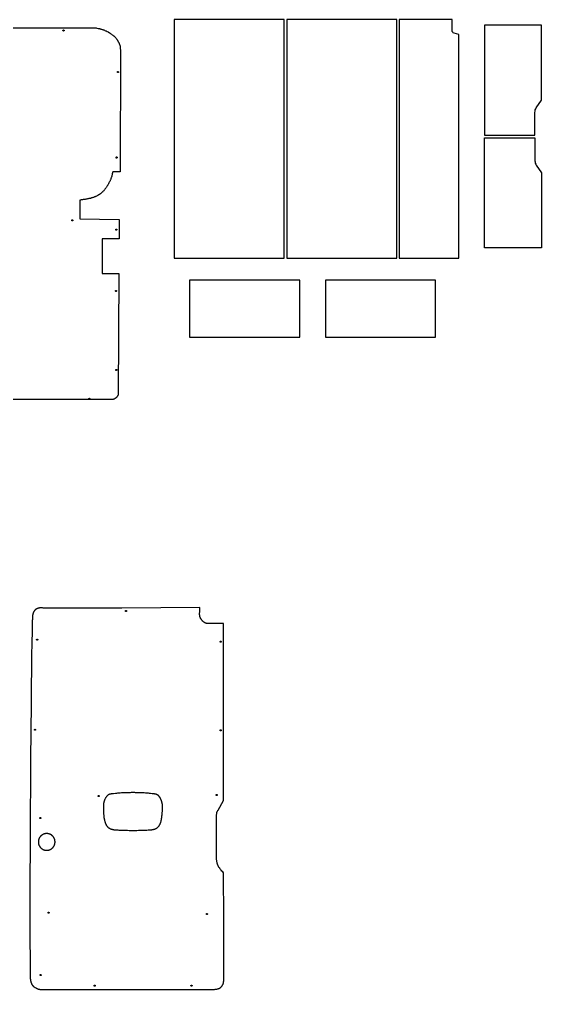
# Model space of a CAD drawing. Extents: x 235 to 7288, y 771 to 6814.
# Drawn here: x 5319 to 7288, y 771 to 4430 of the extents above; entities that cross this region are included whole.
import ezdxf

# ---------------------------------------------------------------- set-up
doc = ezdxf.new("R2010")
doc.units = 0
doc.layers.add('Default Layer', color=1, linetype='CONTINUOUS')

msp = doc.modelspace()

# ---------------------------------------------------------------- linework, layer by layer
at = {"layer": 'Default Layer'}
for points in [[(6317.7, 3530), (6317.7, 4430), (5902.7, 4430), (5902.7, 3530), (6317.7, 3530)], [(6741.8, 3530), (6741.8, 4430), (6326.8, 4430), (6326.8, 3530), (6741.8, 3530)], [(5485.2, 4390.2), (5485.4, 4390.1), (5485.6, 4390.1), (5485.8, 4390.1), (5486, 4390), (5486.2, 4389.9), (5486.3, 4389.8), (5486.5, 4389.7), (5486.6, 4389.6), (5486.8, 4389.4), (5486.9, 4389.3), (5487, 4389.1), (5487.1, 4388.9), (5487.1, 4388.8), (5487.2, 4388.6), (5487.2, 4388.4), (5487.2, 4388.2), (5487.2, 4388), (5487.2, 4387.8), (5487.1, 4387.6), (5487.1, 4387.4), (5487, 4387.2), (5486.9, 4387), (5486.8, 4386.9), (5486.6, 4386.7), (5486.5, 4386.6), (5486.3, 4386.5), (5486.2, 4386.4), (5486, 4386.3), (5485.8, 4386.2), (5485.6, 4386.2), (5485.4, 4386.2), (5485.2, 4386.2), (5485, 4386.2), (5484.8, 4386.2), (5484.6, 4386.2), (5484.4, 4386.3), (5484.3, 4386.4), (5484.1, 4386.5), (5483.9, 4386.6), (5483.8, 4386.7), (5483.7, 4386.9), (5483.6, 4387), (5483.5, 4387.2), (5483.4, 4387.4), (5483.3, 4387.6), (5483.3, 4387.8), (5483.2, 4388), (5483.2, 4388.2), (5483.2, 4388.4), (5483.3, 4388.6), (5483.3, 4388.8), (5483.4, 4388.9), (5483.5, 4389.1), (5483.6, 4389.3), (5483.7, 4389.4), (5483.8, 4389.6), (5483.9, 4389.7), (5484.1, 4389.8), (5484.3, 4389.9), (5484.4, 4390), (5484.6, 4390.1), (5484.8, 4390.1), (5485, 4390.1), (5485.2, 4390.2)], [(5690.2, 4233.2), (5690.4, 4233.1), (5690.6, 4233.1), (5690.8, 4233.1), (5691, 4233), (5691.2, 4232.9), (5691.3, 4232.8), (5691.5, 4232.7), (5691.6, 4232.6), (5691.8, 4232.4), (5691.9, 4232.3), (5692, 4232.1), (5692.1, 4231.9), (5692.1, 4231.8), (5692.2, 4231.6), (5692.2, 4231.4), (5692.2, 4231.2), (5692.2, 4231), (5692.2, 4230.8), (5692.1, 4230.6), (5692.1, 4230.4), (5692, 4230.2), (5691.9, 4230), (5691.8, 4229.9), (5691.6, 4229.7), (5691.5, 4229.6), (5691.3, 4229.5), (5691.2, 4229.4), (5691, 4229.3), (5690.8, 4229.2), (5690.6, 4229.2), (5690.4, 4229.2), (5690.2, 4229.2), (5690, 4229.2), (5689.8, 4229.2), (5689.6, 4229.2), (5689.4, 4229.3), (5689.3, 4229.4), (5689.1, 4229.5), (5688.9, 4229.6), (5688.8, 4229.7), (5688.7, 4229.9), (5688.6, 4230), (5688.5, 4230.2), (5688.4, 4230.4), (5688.3, 4230.6), (5688.3, 4230.8), (5688.2, 4231), (5688.2, 4231.2), (5688.2, 4231.4), (5688.3, 4231.6), (5688.3, 4231.8), (5688.4, 4231.9), (5688.5, 4232.1), (5688.6, 4232.3), (5688.7, 4232.4), (5688.8, 4232.6), (5688.9, 4232.7), (5689.1, 4232.8), (5689.3, 4232.9), (5689.4, 4233), (5689.6, 4233.1), (5689.8, 4233.1), (5690, 4233.1), (5690.2, 4233.2)], [(5685.2, 3911.2), (5685.4, 3911.1), (5685.6, 3911.1), (5685.8, 3911.1), (5686, 3911), (5686.2, 3910.9), (5686.3, 3910.8), (5686.5, 3910.7), (5686.6, 3910.6), (5686.8, 3910.4), (5686.9, 3910.3), (5687, 3910.1), (5687.1, 3909.9), (5687.1, 3909.8), (5687.2, 3909.6), (5687.2, 3909.4), (5687.2, 3909.2), (5687.2, 3909), (5687.2, 3908.8), (5687.1, 3908.6), (5687.1, 3908.4), (5687, 3908.2), (5686.9, 3908), (5686.8, 3907.9), (5686.6, 3907.7), (5686.5, 3907.6), (5686.3, 3907.5), (5686.2, 3907.4), (5686, 3907.3), (5685.8, 3907.2), (5685.6, 3907.2), (5685.4, 3907.2), (5685.2, 3907.2), (5685, 3907.2), (5684.8, 3907.2), (5684.6, 3907.2), (5684.4, 3907.3), (5684.3, 3907.4), (5684.1, 3907.5), (5683.9, 3907.6), (5683.8, 3907.7), (5683.7, 3907.9), (5683.6, 3908), (5683.5, 3908.2), (5683.4, 3908.4), (5683.3, 3908.6), (5683.3, 3908.8), (5683.2, 3909), (5683.2, 3909.2), (5683.2, 3909.4), (5683.3, 3909.6), (5683.3, 3909.8), (5683.4, 3909.9), (5683.5, 3910.1), (5683.6, 3910.3), (5683.7, 3910.4), (5683.8, 3910.6), (5683.9, 3910.7), (5684.1, 3910.8), (5684.3, 3910.9), (5684.4, 3911), (5684.6, 3911.1), (5684.8, 3911.1), (5685, 3911.1), (5685.2, 3911.2)], [(5518.2, 3674.2), (5518.4, 3674.1), (5518.6, 3674.1), (5518.8, 3674.1), (5519, 3674), (5519.2, 3673.9), (5519.3, 3673.8), (5519.5, 3673.7), (5519.6, 3673.6), (5519.8, 3673.4), (5519.9, 3673.3), (5520, 3673.1), (5520.1, 3672.9), (5520.1, 3672.8), (5520.2, 3672.6), (5520.2, 3672.4), (5520.2, 3672.2), (5520.2, 3672), (5520.2, 3671.8), (5520.1, 3671.6), (5520.1, 3671.4), (5520, 3671.2), (5519.9, 3671), (5519.8, 3670.9), (5519.6, 3670.7), (5519.5, 3670.6), (5519.3, 3670.5), (5519.2, 3670.4), (5519, 3670.3), (5518.8, 3670.2), (5518.6, 3670.2), (5518.4, 3670.2), (5518.2, 3670.2), (5518, 3670.2), (5517.8, 3670.2), (5517.6, 3670.2), (5517.4, 3670.3), (5517.3, 3670.4), (5517.1, 3670.5), (5516.9, 3670.6), (5516.8, 3670.7), (5516.7, 3670.9), (5516.6, 3671), (5516.5, 3671.2), (5516.4, 3671.4), (5516.3, 3671.6), (5516.3, 3671.8), (5516.2, 3672), (5516.2, 3672.2), (5516.2, 3672.4), (5516.3, 3672.6), (5516.3, 3672.8), (5516.4, 3672.9), (5516.5, 3673.1), (5516.6, 3673.3), (5516.7, 3673.4), (5516.8, 3673.6), (5516.9, 3673.7), (5517.1, 3673.8), (5517.3, 3673.9), (5517.4, 3674), (5517.6, 3674.1), (5517.8, 3674.1), (5518, 3674.1), (5518.2, 3674.2)], [(5684.2, 3639.2), (5684.4, 3639.1), (5684.6, 3639.1), (5684.8, 3639.1), (5685, 3639), (5685.2, 3638.9), (5685.3, 3638.8), (5685.5, 3638.7), (5685.6, 3638.6), (5685.8, 3638.4), (5685.9, 3638.3), (5686, 3638.1), (5686.1, 3637.9), (5686.1, 3637.8), (5686.2, 3637.6), (5686.2, 3637.4), (5686.2, 3637.2), (5686.2, 3637), (5686.2, 3636.8), (5686.1, 3636.6), (5686.1, 3636.4), (5686, 3636.2), (5685.9, 3636), (5685.8, 3635.9), (5685.6, 3635.7), (5685.5, 3635.6), (5685.3, 3635.5), (5685.2, 3635.4), (5685, 3635.3), (5684.8, 3635.2), (5684.6, 3635.2), (5684.4, 3635.2), (5684.2, 3635.2), (5684, 3635.2), (5683.8, 3635.2), (5683.6, 3635.2), (5683.4, 3635.3), (5683.3, 3635.4), (5683.1, 3635.5), (5682.9, 3635.6), (5682.8, 3635.7), (5682.7, 3635.9), (5682.6, 3636), (5682.5, 3636.2), (5682.4, 3636.4), (5682.3, 3636.6), (5682.3, 3636.8), (5682.2, 3637), (5682.2, 3637.2), (5682.2, 3637.4), (5682.3, 3637.6), (5682.3, 3637.8), (5682.4, 3637.9), (5682.5, 3638.1), (5682.6, 3638.3), (5682.7, 3638.4), (5682.8, 3638.6), (5682.9, 3638.7), (5683.1, 3638.8), (5683.3, 3638.9), (5683.4, 3639), (5683.6, 3639.1), (5683.8, 3639.1), (5684, 3639.1), (5684.2, 3639.2)], [(5960.8, 3232), (6375.8, 3232), (6375.8, 3447), (5960.8, 3447), (5960.8, 3232)], [(6472.8, 3232), (6887.8, 3232), (6887.8, 3447), (6472.8, 3447), (6472.8, 3232)], [(5683.2, 3408.2), (5683.4, 3408.1), (5683.6, 3408.1), (5683.8, 3408.1), (5684, 3408), (5684.2, 3407.9), (5684.3, 3407.8), (5684.5, 3407.7), (5684.6, 3407.6), (5684.8, 3407.4), (5684.9, 3407.3), (5685, 3407.1), (5685.1, 3406.9), (5685.1, 3406.8), (5685.2, 3406.6), (5685.2, 3406.4), (5685.2, 3406.2), (5685.2, 3406), (5685.2, 3405.8), (5685.1, 3405.6), (5685.1, 3405.4), (5685, 3405.2), (5684.9, 3405), (5684.8, 3404.9), (5684.6, 3404.7), (5684.5, 3404.6), (5684.3, 3404.5), (5684.2, 3404.4), (5684, 3404.3), (5683.8, 3404.2), (5683.6, 3404.2), (5683.4, 3404.2), (5683.2, 3404.2), (5683, 3404.2), (5682.8, 3404.2), (5682.6, 3404.2), (5682.4, 3404.3), (5682.3, 3404.4), (5682.1, 3404.5), (5681.9, 3404.6), (5681.8, 3404.7), (5681.7, 3404.9), (5681.6, 3405), (5681.5, 3405.2), (5681.4, 3405.4), (5681.3, 3405.6), (5681.3, 3405.8), (5681.2, 3406), (5681.2, 3406.2), (5681.2, 3406.4), (5681.3, 3406.6), (5681.3, 3406.8), (5681.4, 3406.9), (5681.5, 3407.1), (5681.6, 3407.3), (5681.7, 3407.4), (5681.8, 3407.6), (5681.9, 3407.7), (5682.1, 3407.8), (5682.3, 3407.9), (5682.4, 3408), (5682.6, 3408.1), (5682.8, 3408.1), (5683, 3408.1), (5683.2, 3408.2)], [(5684.2, 3110.2), (5684.4, 3110.1), (5684.6, 3110.1), (5684.8, 3110.1), (5685, 3110), (5685.2, 3109.9), (5685.3, 3109.8), (5685.5, 3109.7), (5685.6, 3109.6), (5685.8, 3109.4), (5685.9, 3109.3), (5686, 3109.1), (5686.1, 3108.9), (5686.1, 3108.8), (5686.2, 3108.6), (5686.2, 3108.4), (5686.2, 3108.2), (5686.2, 3108), (5686.2, 3107.8), (5686.1, 3107.6), (5686.1, 3107.4), (5686, 3107.2), (5685.9, 3107), (5685.8, 3106.9), (5685.6, 3106.7), (5685.5, 3106.6), (5685.3, 3106.5), (5685.2, 3106.4), (5685, 3106.3), (5684.8, 3106.2), (5684.6, 3106.2), (5684.4, 3106.2), (5684.2, 3106.2), (5684, 3106.2), (5683.8, 3106.2), (5683.6, 3106.2), (5683.4, 3106.3), (5683.3, 3106.4), (5683.1, 3106.5), (5682.9, 3106.6), (5682.8, 3106.7), (5682.7, 3106.9), (5682.6, 3107), (5682.5, 3107.2), (5682.4, 3107.4), (5682.3, 3107.6), (5682.3, 3107.8), (5682.2, 3108), (5682.2, 3108.2), (5682.2, 3108.4), (5682.3, 3108.6), (5682.3, 3108.8), (5682.4, 3108.9), (5682.5, 3109.1), (5682.6, 3109.3), (5682.7, 3109.4), (5682.8, 3109.6), (5682.9, 3109.7), (5683.1, 3109.8), (5683.3, 3109.9), (5683.4, 3110), (5683.6, 3110.1), (5683.8, 3110.1), (5684, 3110.1), (5684.2, 3110.2)], [(5582.2, 3001.2), (5582.4, 3001.1), (5582.6, 3001.1), (5582.8, 3001.1), (5583, 3001), (5583.2, 3000.9), (5583.3, 3000.8), (5583.5, 3000.7), (5583.6, 3000.6), (5583.8, 3000.4), (5583.9, 3000.3), (5584, 3000.1), (5584.1, 2999.9), (5584.1, 2999.8), (5584.2, 2999.6), (5584.2, 2999.4), (5584.2, 2999.2), (5584.2, 2999), (5584.2, 2998.8), (5584.1, 2998.6), (5584.1, 2998.4), (5584, 2998.2), (5583.9, 2998), (5583.8, 2997.9), (5583.6, 2997.7), (5583.5, 2997.6), (5583.3, 2997.5), (5583.2, 2997.4), (5583, 2997.3), (5582.8, 2997.2), (5582.6, 2997.2), (5582.4, 2997.2), (5582.2, 2997.2), (5582, 2997.2), (5581.8, 2997.2), (5581.6, 2997.2), (5581.4, 2997.3), (5581.3, 2997.4), (5581.1, 2997.5), (5580.9, 2997.6), (5580.8, 2997.7), (5580.7, 2997.9), (5580.6, 2998), (5580.5, 2998.2), (5580.4, 2998.4), (5580.3, 2998.6), (5580.3, 2998.8), (5580.2, 2999), (5580.2, 2999.2), (5580.2, 2999.4), (5580.3, 2999.6), (5580.3, 2999.8), (5580.4, 2999.9), (5580.5, 3000.1), (5580.6, 3000.3), (5580.7, 3000.4), (5580.8, 3000.6), (5580.9, 3000.7), (5581.1, 3000.8), (5581.3, 3000.9), (5581.4, 3001), (5581.6, 3001.1), (5581.8, 3001.1), (5582, 3001.1), (5582.2, 3001.2)], [(5999.4, 2212.7), (5705.6, 2209.1), (5411.2, 2210.2), (5410.1, 2210.2), (5409, 2210.2), (5406.6, 2210.4), (5404.3, 2210.5), (5401.9, 2210.6), (5400.8, 2210.6), (5399.6, 2210.7), (5398.5, 2210.7), (5397.4, 2210.6), (5396.4, 2210.6), (5395.4, 2210.5), (5394.4, 2210.4), (5393.4, 2210.2), (5392.5, 2210), (5391.6, 2209.8), (5390.7, 2209.6), (5389.8, 2209.3), (5388.9, 2209), (5388, 2208.7), (5387.1, 2208.4), (5386.3, 2208), (5385.4, 2207.6), (5384.5, 2207.2), (5383.7, 2206.8), (5382.9, 2206.4), (5382.1, 2205.9), (5381.3, 2205.4), (5380.6, 2204.8), (5379.8, 2204.2), (5379.1, 2203.6), (5378.4, 2203), (5377.7, 2202.3), (5377, 2201.5), (5376.3, 2200.7), (5375.7, 2199.9), (5375, 2199.1), (5374.4, 2198.2), (5373.8, 2197.3), (5373.2, 2196.4), (5372.7, 2195.5), (5372.1, 2194.5), (5371.6, 2193.5), (5371.2, 2192.6), (5370.8, 2191.6), (5370.4, 2190.6), (5370.2, 2190.1), (5370, 2189.6), (5369.9, 2189.1), (5369.7, 2188.5), (5369.5, 2187.3), (5369.2, 2186.1), (5369, 2184.7), (5368.8, 2183.4), (5368.7, 2182), (5368.6, 2180.5), (5368.5, 2179), (5368.4, 2177.5), (5368.2, 2174.5), (5368, 2171.6), (5367.9, 2168.7), (5367.7, 2166.6), (5367.6, 2163.1), (5367.5, 2158.2), (5367.3, 2152.3), (5367, 2137.6), (5366.6, 2120.3), (5365.7, 2082), (5365.3, 2063.4), (5364.9, 2046.8), (5363, 1848.5), (5360.6, 1640.4), (5358.9, 1343), (5358.1, 1151.1), (5358.2, 1105.3), (5358.4, 1053.4), (5358.8, 946), (5358.9, 897.8), (5359.1, 858.2), (5359.2, 842.8), (5359.3, 830.9), (5359.3, 823), (5359.4, 820.7), (5359.4, 819.5), (5359.7, 815.3), (5359.8, 813.1), (5360, 811), (5360.2, 810), (5360.3, 808.9), (5360.5, 807.9), (5360.6, 806.8), (5360.8, 805.8), (5361.1, 804.7), (5361.3, 803.7), (5361.6, 802.7), (5362.2, 800.6), (5362.6, 799.5), (5362.9, 798.4), (5363.3, 797.3), (5363.7, 796.2), (5364.2, 795.1), (5364.6, 794), (5365.1, 792.9), (5365.6, 791.8), (5366.2, 790.7), (5366.8, 789.7), (5367.4, 788.6), (5368.1, 787.7), (5368.5, 787.2), (5368.8, 786.7), (5369.2, 786.3), (5369.6, 785.9), (5370, 785.4), (5370.4, 785), (5370.9, 784.5), (5371.4, 784.1), (5372.4, 783.2), (5373.6, 782.3), (5374.8, 781.4), (5376.1, 780.5), (5377.5, 779.6), (5378.8, 778.8), (5380.3, 778), (5381.7, 777.2), (5383.2, 776.4), (5384.6, 775.7), (5386, 775.1), (5387.4, 774.5), (5388.8, 773.9), (5390, 773.5), (5390.7, 773.3), (5391.3, 773.1), (5392, 772.9), (5392.6, 772.8), (5393.9, 772.5), (5395.2, 772.3), (5396.5, 772.2), (5397.8, 772), (5399.2, 771.9), (5400.5, 771.9), (5403.2, 771.8), (5405.9, 771.7), (5407.2, 771.7), (5408.6, 771.6), (5409.9, 771.5), (5411.2, 771.4), (5727.8, 771.4), (5771.4, 771.4), (5820.8, 771.4), (5923.1, 771.3), (5969.1, 771.3), (6006.9, 771.3), (6021.7, 771.3), (6033.1, 771.3), (6040.8, 771.4), (6043.1, 771.4), (6044.3, 771.4), (6046.8, 771.6), (6049.5, 771.8), (6052.2, 772), (6054.9, 772.2), (6057.5, 772.5), (6059.9, 772.8), (6061, 772.9), (6062, 773.1), (6063, 773.3), (6063.9, 773.5), (6065.5, 773.9), (6067.2, 774.3), (6068.9, 774.7), (6069.7, 774.9), (6070.5, 775.2), (6071.3, 775.5), (6072.1, 775.8), (6072.9, 776.1), (6073.7, 776.4), (6074.4, 776.8), (6075.1, 777.2), (6075.8, 777.7), (6076.5, 778.2), (6077.2, 778.7), (6077.9, 779.4), (6078.6, 780.1), (6079.4, 780.8), (6080.1, 781.7), (6080.9, 782.6), (6081.6, 783.5), (6082.3, 784.5), (6083.1, 785.5), (6083.8, 786.6), (6084.4, 787.6), (6085.1, 788.7), (6085.7, 789.8), (6086.2, 790.9), (6086.7, 792), (6087.2, 793.1), (6087.6, 794.1), (6087.9, 795.2), (6088.2, 796.3), (6088.4, 797.4), (6088.7, 798.6), (6088.8, 799.7), (6089, 800.9), (6089.1, 802.1), (6089.2, 803.2), (6089.3, 804.4), (6089.4, 806.7), (6089.5, 809.1), (6089.6, 811.4), (6089.7, 812.7), (6089.7, 815.5), (6089.7, 824.9), (6089.8, 839.2), (6089.8, 857.8), (6089.7, 905.5), (6089.6, 963.7), (6089.3, 1093.6), (6089.1, 1156.2), (6089, 1211.5), (6086, 1214.9), (6082.8, 1218.4), (6079.9, 1221.7), (6078.7, 1223.1), (6077.6, 1224.3), (6075.8, 1226.5), (6074.9, 1227.6), (6074.1, 1228.7), (6073.2, 1229.9), (6072.4, 1231), (6071.6, 1232.2), (6071.2, 1232.8), (6070.8, 1233.4), (6070.1, 1234.6), (6069.4, 1236), (6068.7, 1237.4), (6068, 1238.8), (6067.4, 1240.3), (6066.8, 1241.8), (6066.2, 1243.3), (6065.7, 1244.8), (6065.5, 1245.6), (6065.2, 1246.5), (6065, 1247.4), (6064.7, 1248.4), (6064.3, 1250.6), (6063.8, 1252.9), (6063.4, 1255.4), (6063, 1257.8), (6062.7, 1260.2), (6062.5, 1261.4), (6062.4, 1262.5), (6062.4, 1263.5), (6062.3, 1265.4), (6062.2, 1271.3), (6062.2, 1279.9), (6062.2, 1290.7), (6062.1, 1303.2), (6062.1, 1317.1), (6062.2, 1346.9), (6062.2, 1376.5), (6062.3, 1402.4), (6062.4, 1420.9), (6062.4, 1426.2), (6062.4, 1428.4), (6062.5, 1430.2), (6062.7, 1431.9), (6062.8, 1433.6), (6063.1, 1435.2), (6063.3, 1436.7), (6063.5, 1438.2), (6063.6, 1438.9), (6063.8, 1439.6), (6064, 1440.3), (6064.2, 1441.1), (6064.4, 1441.4), (6064.5, 1441.8), (6064.9, 1442.6), (6065.4, 1443.5), (6065.9, 1444.5), (6067, 1446.4), (6067.5, 1447.4), (6068, 1448.3), (6087.9, 1484.9), (6087.9, 1816.2), (6088.3, 2152.1), (6084.2, 2152), (6079.8, 2152), (6075.1, 2151.9), (6070.3, 2151.8), (6060.5, 2151.7), (6050.8, 2151.5), (6046.3, 2151.4), (6041.9, 2151.4), (6037.9, 2151.4), (6034.3, 2151.4), (6032.6, 2151.4), (6031.1, 2151.5), (6029.7, 2151.6), (6028.4, 2151.6), (6027.3, 2151.7), (6026.4, 2151.8), (6025.6, 2151.9), (6025, 2152.1), (6023.9, 2152.4), (6022.9, 2152.7), (6021.8, 2153.1), (6020.8, 2153.5), (6019.8, 2154), (6018.8, 2154.5), (6017.8, 2155), (6016.9, 2155.5), (6015.9, 2156.1), (6015, 2156.7), (6014.1, 2157.4), (6013.2, 2158), (6012.3, 2158.7), (6011.5, 2159.4), (6010.7, 2160.2), (6009.9, 2160.9), (6009.1, 2161.7), (6008.3, 2162.6), (6007.5, 2163.5), (6006.7, 2164.5), (6006, 2165.5), (6005.2, 2166.6), (6004.5, 2167.7), (6003.7, 2168.9), (6003.1, 2170.1), (6002.4, 2171.3), (6001.8, 2172.5), (6001.2, 2173.7), (6000.7, 2175), (6000.2, 2176.2), (5999.7, 2177.5), (5999.4, 2178.7), (5999.2, 2179.4), (5999.1, 2180.1), (5999, 2180.8), (5998.8, 2181.6), (5998.8, 2182.5), (5998.7, 2183.4), (5998.6, 2184.3), (5998.6, 2185.2), (5998.6, 2187.3), (5998.6, 2189.4), (5998.6, 2191.6), (5998.7, 2194), (5998.9, 2198.7), (5999.1, 2203.5), (5999.2, 2205.9), (5999.3, 2208.3), (5999.3, 2210.5), (5999.4, 2212.7)], [(5718.8, 2199), (5718.8, 2199.2), (5718.8, 2199.4), (5718.9, 2199.6), (5718.9, 2199.8), (5719, 2200), (5719.1, 2200.1), (5719.2, 2200.3), (5719.4, 2200.4), (5719.5, 2200.5), (5719.7, 2200.7), (5719.8, 2200.8), (5720, 2200.8), (5720.2, 2200.9), (5720.4, 2201), (5720.6, 2201), (5720.8, 2201), (5721, 2201), (5721.2, 2201), (5721.4, 2200.9), (5721.6, 2200.8), (5721.7, 2200.8), (5721.9, 2200.7), (5722.1, 2200.5), (5722.2, 2200.4), (5722.3, 2200.3), (5722.4, 2200.1), (5722.5, 2200), (5722.6, 2199.8), (5722.7, 2199.6), (5722.7, 2199.4), (5722.8, 2199.2), (5722.8, 2199), (5722.8, 2198.8), (5722.7, 2198.6), (5722.7, 2198.4), (5722.6, 2198.2), (5722.5, 2198), (5722.4, 2197.9), (5722.3, 2197.7), (5722.2, 2197.6), (5722.1, 2197.5), (5721.9, 2197.3), (5721.7, 2197.2), (5721.6, 2197.2), (5721.4, 2197.1), (5721.2, 2197), (5721, 2197), (5720.8, 2197), (5720.6, 2197), (5720.4, 2197), (5720.2, 2197.1), (5720, 2197.2), (5719.8, 2197.2), (5719.7, 2197.3), (5719.5, 2197.5), (5719.4, 2197.6), (5719.2, 2197.7), (5719.1, 2197.9), (5719, 2198), (5718.9, 2198.2), (5718.9, 2198.4), (5718.8, 2198.6), (5718.8, 2198.8), (5718.8, 2199)], [(5383.8, 2091), (5383.8, 2091.2), (5383.8, 2091.4), (5383.9, 2091.6), (5383.9, 2091.8), (5384, 2092), (5384.1, 2092.1), (5384.2, 2092.3), (5384.4, 2092.4), (5384.5, 2092.5), (5384.7, 2092.7), (5384.8, 2092.8), (5385, 2092.8), (5385.2, 2092.9), (5385.4, 2093), (5385.6, 2093), (5385.8, 2093), (5386, 2093), (5386.2, 2093), (5386.4, 2092.9), (5386.6, 2092.8), (5386.7, 2092.8), (5386.9, 2092.7), (5387.1, 2092.5), (5387.2, 2092.4), (5387.3, 2092.3), (5387.4, 2092.1), (5387.5, 2092), (5387.6, 2091.8), (5387.7, 2091.6), (5387.7, 2091.4), (5387.8, 2091.2), (5387.8, 2091), (5387.8, 2090.8), (5387.7, 2090.6), (5387.7, 2090.4), (5387.6, 2090.2), (5387.5, 2090), (5387.4, 2089.9), (5387.3, 2089.7), (5387.2, 2089.6), (5387.1, 2089.5), (5386.9, 2089.3), (5386.7, 2089.2), (5386.6, 2089.2), (5386.4, 2089.1), (5386.2, 2089), (5386, 2089), (5385.8, 2089), (5385.6, 2089), (5385.4, 2089), (5385.2, 2089.1), (5385, 2089.2), (5384.8, 2089.2), (5384.7, 2089.3), (5384.5, 2089.5), (5384.4, 2089.6), (5384.2, 2089.7), (5384.1, 2089.9), (5384, 2090), (5383.9, 2090.2), (5383.9, 2090.4), (5383.8, 2090.6), (5383.8, 2090.8), (5383.8, 2091)], [(6075.8, 2083), (6075.8, 2083.2), (6075.8, 2083.4), (6075.9, 2083.6), (6075.9, 2083.8), (6076, 2084), (6076.1, 2084.1), (6076.2, 2084.3), (6076.4, 2084.4), (6076.5, 2084.5), (6076.7, 2084.7), (6076.8, 2084.8), (6077, 2084.8), (6077.2, 2084.9), (6077.4, 2085), (6077.6, 2085), (6077.8, 2085), (6078, 2085), (6078.2, 2085), (6078.4, 2084.9), (6078.6, 2084.8), (6078.7, 2084.8), (6078.9, 2084.7), (6079.1, 2084.5), (6079.2, 2084.4), (6079.3, 2084.3), (6079.4, 2084.1), (6079.5, 2084), (6079.6, 2083.8), (6079.7, 2083.6), (6079.7, 2083.4), (6079.8, 2083.2), (6079.8, 2083), (6079.8, 2082.8), (6079.7, 2082.6), (6079.7, 2082.4), (6079.6, 2082.2), (6079.5, 2082), (6079.4, 2081.9), (6079.3, 2081.7), (6079.2, 2081.6), (6079.1, 2081.5), (6078.9, 2081.3), (6078.7, 2081.2), (6078.6, 2081.2), (6078.4, 2081.1), (6078.2, 2081), (6078, 2081), (6077.8, 2081), (6077.6, 2081), (6077.4, 2081), (6077.2, 2081.1), (6077, 2081.2), (6076.8, 2081.2), (6076.7, 2081.3), (6076.5, 2081.5), (6076.4, 2081.6), (6076.2, 2081.7), (6076.1, 2081.9), (6076, 2082), (6075.9, 2082.2), (6075.9, 2082.4), (6075.8, 2082.6), (6075.8, 2082.8), (6075.8, 2083)], [(5375.8, 1751), (5375.8, 1751.2), (5375.8, 1751.4), (5375.9, 1751.6), (5375.9, 1751.8), (5376, 1752), (5376.1, 1752.1), (5376.2, 1752.3), (5376.4, 1752.4), (5376.5, 1752.5), (5376.7, 1752.7), (5376.8, 1752.8), (5377, 1752.8), (5377.2, 1752.9), (5377.4, 1753), (5377.6, 1753), (5377.8, 1753), (5378, 1753), (5378.2, 1753), (5378.4, 1752.9), (5378.6, 1752.8), (5378.7, 1752.8), (5378.9, 1752.7), (5379.1, 1752.5), (5379.2, 1752.4), (5379.3, 1752.3), (5379.4, 1752.1), (5379.5, 1752), (5379.6, 1751.8), (5379.7, 1751.6), (5379.7, 1751.4), (5379.8, 1751.2), (5379.8, 1751), (5379.8, 1750.8), (5379.7, 1750.6), (5379.7, 1750.4), (5379.6, 1750.2), (5379.5, 1750), (5379.4, 1749.9), (5379.3, 1749.7), (5379.2, 1749.6), (5379.1, 1749.5), (5378.9, 1749.3), (5378.7, 1749.2), (5378.6, 1749.2), (5378.4, 1749.1), (5378.2, 1749), (5378, 1749), (5377.8, 1749), (5377.6, 1749), (5377.4, 1749), (5377.2, 1749.1), (5377, 1749.2), (5376.8, 1749.2), (5376.7, 1749.3), (5376.5, 1749.5), (5376.4, 1749.6), (5376.2, 1749.7), (5376.1, 1749.9), (5376, 1750), (5375.9, 1750.2), (5375.9, 1750.4), (5375.8, 1750.6), (5375.8, 1750.8), (5375.8, 1751)], [(6075.8, 1749), (6075.8, 1749.2), (6075.8, 1749.4), (6075.9, 1749.6), (6075.9, 1749.8), (6076, 1750), (6076.1, 1750.1), (6076.2, 1750.3), (6076.4, 1750.4), (6076.5, 1750.5), (6076.7, 1750.7), (6076.8, 1750.8), (6077, 1750.8), (6077.2, 1750.9), (6077.4, 1751), (6077.6, 1751), (6077.8, 1751), (6078, 1751), (6078.2, 1751), (6078.4, 1750.9), (6078.6, 1750.8), (6078.7, 1750.8), (6078.9, 1750.7), (6079.1, 1750.5), (6079.2, 1750.4), (6079.3, 1750.3), (6079.4, 1750.1), (6079.5, 1750), (6079.6, 1749.8), (6079.7, 1749.6), (6079.7, 1749.4), (6079.8, 1749.2), (6079.8, 1749), (6079.8, 1748.8), (6079.7, 1748.6), (6079.7, 1748.4), (6079.6, 1748.2), (6079.5, 1748), (6079.4, 1747.9), (6079.3, 1747.7), (6079.2, 1747.6), (6079.1, 1747.5), (6078.9, 1747.3), (6078.7, 1747.2), (6078.6, 1747.2), (6078.4, 1747.1), (6078.2, 1747), (6078, 1747), (6077.8, 1747), (6077.6, 1747), (6077.4, 1747), (6077.2, 1747.1), (6077, 1747.2), (6076.8, 1747.2), (6076.7, 1747.3), (6076.5, 1747.5), (6076.4, 1747.6), (6076.2, 1747.7), (6076.1, 1747.9), (6076, 1748), (6075.9, 1748.2), (6075.9, 1748.4), (6075.8, 1748.6), (6075.8, 1748.8), (6075.8, 1749)], [(5615.8, 1501), (5615.8, 1501.2), (5615.8, 1501.4), (5615.9, 1501.6), (5615.9, 1501.8), (5616, 1502), (5616.1, 1502.1), (5616.2, 1502.3), (5616.4, 1502.4), (5616.5, 1502.5), (5616.7, 1502.7), (5616.8, 1502.8), (5617, 1502.8), (5617.2, 1502.9), (5617.4, 1503), (5617.6, 1503), (5617.8, 1503), (5618, 1503), (5618.2, 1503), (5618.4, 1502.9), (5618.6, 1502.8), (5618.7, 1502.8), (5618.9, 1502.7), (5619.1, 1502.5), (5619.2, 1502.4), (5619.3, 1502.3), (5619.4, 1502.1), (5619.5, 1502), (5619.6, 1501.8), (5619.7, 1501.6), (5619.7, 1501.4), (5619.8, 1501.2), (5619.8, 1501), (5619.8, 1500.8), (5619.7, 1500.6), (5619.7, 1500.4), (5619.6, 1500.2), (5619.5, 1500), (5619.4, 1499.9), (5619.3, 1499.7), (5619.2, 1499.6), (5619.1, 1499.5), (5618.9, 1499.3), (5618.7, 1499.2), (5618.6, 1499.2), (5618.4, 1499.1), (5618.2, 1499), (5618, 1499), (5617.8, 1499), (5617.6, 1499), (5617.4, 1499), (5617.2, 1499.1), (5617, 1499.2), (5616.8, 1499.2), (5616.7, 1499.3), (5616.5, 1499.5), (5616.4, 1499.6), (5616.2, 1499.7), (5616.1, 1499.9), (5616, 1500), (5615.9, 1500.2), (5615.9, 1500.4), (5615.8, 1500.6), (5615.8, 1500.8), (5615.8, 1501)], [(5747.1, 1371.6), (5751.8, 1371.6), (5756.8, 1371.7), (5762, 1371.7), (5767.4, 1371.9), (5773, 1372), (5778.5, 1372.1), (5784, 1372.3), (5789.4, 1372.5), (5794.6, 1372.7), (5799.4, 1372.9), (5803.9, 1373.2), (5808, 1373.4), (5811.6, 1373.6), (5814.6, 1373.8), (5815.8, 1373.9), (5816.8, 1374), (5817.7, 1374.1), (5818.4, 1374.3), (5819.5, 1374.5), (5820.7, 1374.7), (5821.9, 1375), (5823.1, 1375.2), (5824.3, 1375.5), (5825.5, 1375.8), (5826.7, 1376.2), (5827.8, 1376.5), (5829, 1376.9), (5830.1, 1377.3), (5831.2, 1377.7), (5832.3, 1378.1), (5833.3, 1378.6), (5834.3, 1379), (5835.2, 1379.5), (5836.1, 1380.1), (5836.9, 1380.6), (5837.7, 1381.2), (5838.5, 1381.8), (5839.3, 1382.4), (5840, 1383.1), (5840.8, 1383.7), (5841.5, 1384.4), (5842.2, 1385.2), (5842.9, 1385.9), (5843.5, 1386.7), (5844.2, 1387.4), (5844.8, 1388.2), (5845.4, 1389), (5846, 1389.8), (5846.5, 1390.7), (5847.1, 1391.5), (5847.6, 1392.4), (5848.1, 1393.3), (5848.6, 1394.2), (5849.1, 1395.2), (5849.5, 1396.3), (5850, 1397.3), (5850.4, 1398.4), (5850.8, 1399.5), (5851.2, 1400.6), (5851.6, 1401.8), (5852, 1402.9), (5852.4, 1404.1), (5853, 1406.4), (5853.6, 1408.6), (5853.9, 1409.8), (5854.2, 1411.1), (5854.5, 1412.5), (5854.8, 1414), (5855, 1415.5), (5855.3, 1417.1), (5855.8, 1420.5), (5856.2, 1423.8), (5856.6, 1427.1), (5856.9, 1430.1), (5857.2, 1432.8), (5857.4, 1435.2), (5857.6, 1437.6), (5857.8, 1440), (5857.9, 1442.4), (5858.1, 1444.9), (5858.2, 1447.3), (5858.2, 1449.7), (5858.3, 1452.2), (5858.3, 1457.4), (5858.3, 1460.2), (5858.3, 1463.1), (5858.3, 1464.5), (5858.2, 1465.9), (5858.1, 1467.3), (5858, 1468.7), (5857.9, 1470), (5857.8, 1471.3), (5857.6, 1472.5), (5857.4, 1473.7), (5857.2, 1474.9), (5856.9, 1476), (5856.6, 1477.2), (5856.3, 1478.4), (5855.9, 1479.6), (5855.5, 1480.8), (5855.2, 1482), (5854.7, 1483.2), (5854.3, 1484.4), (5853.9, 1485.5), (5853.4, 1486.6), (5853, 1487.6), (5852.6, 1488.6), (5852.2, 1489.5), (5851.7, 1490.4), (5851.3, 1491.2), (5850.5, 1492.8), (5849.6, 1494.3), (5849.1, 1495.1), (5848.6, 1495.9), (5848.1, 1496.6), (5847.6, 1497.4), (5847.1, 1498.1), (5846.6, 1498.8), (5846, 1499.5), (5845.5, 1500.2), (5845, 1500.8), (5844.4, 1501.4), (5843.9, 1501.9), (5843.3, 1502.5), (5842.8, 1502.9), (5842.2, 1503.4), (5841.6, 1503.9), (5841, 1504.3), (5840.4, 1504.7), (5839.7, 1505.2), (5839.1, 1505.5), (5838.4, 1505.9), (5837.8, 1506.3), (5837.1, 1506.6), (5836.4, 1507), (5835.8, 1507.3), (5835.1, 1507.5), (5834.5, 1507.8), (5833.9, 1508), (5833.3, 1508.2), (5832.7, 1508.4), (5832.1, 1508.5), (5831.5, 1508.7), (5830.9, 1508.8), (5830.3, 1508.8), (5829.7, 1508.9), (5828.4, 1509), (5825.9, 1509.1), (5824.7, 1509.1), (5824.1, 1509.2), (5823.5, 1509.2), (5821.8, 1509.4), (5819.4, 1509.8), (5812.9, 1510.7), (5809.2, 1511.1), (5805.5, 1511.6), (5801.9, 1512), (5800.2, 1512.2), (5798.5, 1512.3), (5796.8, 1512.4), (5794.6, 1512.6), (5789.4, 1512.8), (5783.1, 1513.1), (5776, 1513.4), (5768.6, 1513.6), (5761, 1513.8), (5757.3, 1513.9), (5753.7, 1514), (5750.2, 1514), (5746.8, 1514), (5743.5, 1514), (5740, 1514), (5736.4, 1513.9), (5732.7, 1513.8), (5725.1, 1513.6), (5717.7, 1513.4), (5710.6, 1513.1), (5704.3, 1512.8), (5699.1, 1512.6), (5696.9, 1512.4), (5695.1, 1512.3), (5693.5, 1512.2), (5691.8, 1512), (5688.2, 1511.6), (5684.5, 1511.1), (5680.8, 1510.7), (5674.3, 1509.8), (5671.9, 1509.4), (5670.2, 1509.2), (5669.6, 1509.2), (5669, 1509.1), (5667.8, 1509.1), (5665.3, 1509), (5664, 1508.9), (5663.4, 1508.8), (5662.8, 1508.8), (5662.2, 1508.7), (5661.6, 1508.5), (5661, 1508.4), (5660.4, 1508.2), (5659.8, 1508), (5659.2, 1507.8), (5658.6, 1507.5), (5657.9, 1507.3), (5657.3, 1507), (5656.6, 1506.6), (5655.9, 1506.3), (5655.3, 1505.9), (5654.6, 1505.5), (5654, 1505.2), (5653.3, 1504.7), (5652.7, 1504.3), (5652.1, 1503.9), (5651.5, 1503.4), (5650.9, 1502.9), (5650.4, 1502.5), (5649.8, 1501.9), (5649.3, 1501.4), (5648.7, 1500.8), (5648.2, 1500.2), (5647.7, 1499.5), (5647.1, 1498.8), (5646.6, 1498.1), (5646.1, 1497.4), (5645.6, 1496.6), (5645.1, 1495.9), (5644.6, 1495.1), (5644.1, 1494.3), (5643.2, 1492.8), (5642.4, 1491.2), (5642, 1490.4), (5641.5, 1489.5), (5641.1, 1488.6), (5640.7, 1487.6), (5640.2, 1486.6), (5639.8, 1485.5), (5639.4, 1484.4), (5639, 1483.2), (5638.5, 1482), (5638.1, 1480.8), (5637.8, 1479.6), (5637.4, 1478.4), (5637.1, 1477.2), (5636.8, 1476), (5636.5, 1474.9), (5636.3, 1473.7), (5636.1, 1472.5), (5635.9, 1471.3), (5635.8, 1470), (5635.6, 1468.7), (5635.6, 1467.3), (5635.5, 1465.9), (5635.4, 1464.5), (5635.4, 1463.1), (5635.4, 1460.2), (5635.4, 1457.4), (5635.4, 1452.2), (5635.5, 1449.7), (5635.5, 1447.3), (5635.6, 1444.9), (5635.7, 1442.4), (5635.9, 1440), (5636.1, 1437.6), (5636.3, 1435.2), (5636.5, 1432.8), (5636.8, 1430.1), (5637.1, 1427.1), (5637.5, 1423.8), (5637.9, 1420.5), (5638.4, 1417.1), (5638.7, 1415.5), (5638.9, 1414), (5639.2, 1412.5), (5639.5, 1411.1), (5639.8, 1409.8), (5640.1, 1408.6), (5640.7, 1406.4), (5641.3, 1404.1), (5641.7, 1402.9), (5642.1, 1401.8), (5642.4, 1400.6), (5642.8, 1399.5), (5643.3, 1398.4), (5643.7, 1397.3), (5644.1, 1396.3), (5644.6, 1395.2), (5645.1, 1394.2), (5645.6, 1393.3), (5646.1, 1392.4), (5646.6, 1391.5), (5647.2, 1390.7), (5647.7, 1389.8), (5648.3, 1389), (5648.9, 1388.2), (5649.5, 1387.4), (5650.2, 1386.7), (5650.8, 1385.9), (5651.5, 1385.2), (5652.2, 1384.4), (5652.9, 1383.7), (5653.7, 1383.1), (5654.4, 1382.4), (5655.2, 1381.8), (5656, 1381.2), (5656.8, 1380.6), (5657.6, 1380.1), (5658.5, 1379.5), (5659.4, 1379), (5660.4, 1378.6), (5661.4, 1378.1), (5662.5, 1377.7), (5663.6, 1377.3), (5664.7, 1376.9), (5665.9, 1376.5), (5667, 1376.2), (5668.2, 1375.8), (5669.4, 1375.5), (5670.6, 1375.2), (5671.8, 1375), (5673, 1374.7), (5674.1, 1374.5), (5675.3, 1374.3), (5676, 1374.1), (5676.9, 1374), (5677.9, 1373.9), (5679.2, 1373.8), (5682.2, 1373.6), (5685.8, 1373.4), (5689.9, 1373.2), (5694.4, 1372.9), (5699.4, 1372.7), (5704.6, 1372.5), (5710, 1372.3), (5715.6, 1372.1), (5721.2, 1372), (5726.7, 1371.9), (5732.2, 1371.7), (5737.5, 1371.7), (5742.5, 1371.6), (5747.1, 1371.6)], [(6060.8, 1505), (6060.8, 1505.2), (6060.8, 1505.4), (6060.9, 1505.6), (6060.9, 1505.8), (6061, 1506), (6061.1, 1506.1), (6061.2, 1506.3), (6061.4, 1506.4), (6061.5, 1506.5), (6061.7, 1506.7), (6061.8, 1506.8), (6062, 1506.8), (6062.2, 1506.9), (6062.4, 1507), (6062.6, 1507), (6062.8, 1507), (6063, 1507), (6063.2, 1507), (6063.4, 1506.9), (6063.6, 1506.8), (6063.7, 1506.8), (6063.9, 1506.7), (6064.1, 1506.5), (6064.2, 1506.4), (6064.3, 1506.3), (6064.4, 1506.1), (6064.5, 1506), (6064.6, 1505.8), (6064.7, 1505.6), (6064.7, 1505.4), (6064.8, 1505.2), (6064.8, 1505), (6064.8, 1504.8), (6064.7, 1504.6), (6064.7, 1504.4), (6064.6, 1504.2), (6064.5, 1504), (6064.4, 1503.9), (6064.3, 1503.7), (6064.2, 1503.6), (6064.1, 1503.5), (6063.9, 1503.3), (6063.7, 1503.2), (6063.6, 1503.2), (6063.4, 1503.1), (6063.2, 1503), (6063, 1503), (6062.8, 1503), (6062.6, 1503), (6062.4, 1503), (6062.2, 1503.1), (6062, 1503.2), (6061.8, 1503.2), (6061.7, 1503.3), (6061.5, 1503.5), (6061.4, 1503.6), (6061.2, 1503.7), (6061.1, 1503.9), (6061, 1504), (6060.9, 1504.2), (6060.9, 1504.4), (6060.8, 1504.6), (6060.8, 1504.8), (6060.8, 1505)], [(5395.8, 1418), (5395.8, 1418.2), (5395.8, 1418.4), (5395.9, 1418.6), (5395.9, 1418.8), (5396, 1419), (5396.1, 1419.1), (5396.2, 1419.3), (5396.4, 1419.4), (5396.5, 1419.5), (5396.7, 1419.7), (5396.8, 1419.8), (5397, 1419.8), (5397.2, 1419.9), (5397.4, 1420), (5397.6, 1420), (5397.8, 1420), (5398, 1420), (5398.2, 1420), (5398.4, 1419.9), (5398.6, 1419.8), (5398.7, 1419.8), (5398.9, 1419.7), (5399.1, 1419.5), (5399.2, 1419.4), (5399.3, 1419.3), (5399.4, 1419.1), (5399.5, 1419), (5399.6, 1418.8), (5399.7, 1418.6), (5399.7, 1418.4), (5399.8, 1418.2), (5399.8, 1418), (5399.8, 1417.8), (5399.7, 1417.6), (5399.7, 1417.4), (5399.6, 1417.2), (5399.5, 1417), (5399.4, 1416.9), (5399.3, 1416.7), (5399.2, 1416.6), (5399.1, 1416.5), (5398.9, 1416.3), (5398.7, 1416.2), (5398.6, 1416.2), (5398.4, 1416.1), (5398.2, 1416), (5398, 1416), (5397.8, 1416), (5397.6, 1416), (5397.4, 1416), (5397.2, 1416.1), (5397, 1416.2), (5396.8, 1416.2), (5396.7, 1416.3), (5396.5, 1416.5), (5396.4, 1416.6), (5396.2, 1416.7), (5396.1, 1416.9), (5396, 1417), (5395.9, 1417.2), (5395.9, 1417.4), (5395.8, 1417.6), (5395.8, 1417.8), (5395.8, 1418)], [(5390.3, 1328.1), (5390.3, 1327.3), (5390.3, 1326.5), (5390.4, 1325.7), (5390.5, 1324.9), (5390.6, 1324.1), (5390.7, 1323.3), (5390.8, 1322.6), (5390.9, 1321.8), (5391.1, 1321), (5391.3, 1320.3), (5391.5, 1319.5), (5391.7, 1318.8), (5392, 1318), (5392.2, 1317.3), (5392.5, 1316.6), (5392.8, 1315.9), (5393.1, 1315.2), (5393.4, 1314.5), (5393.8, 1313.8), (5394.1, 1313.1), (5394.5, 1312.5), (5394.9, 1311.8), (5395.3, 1311.2), (5395.7, 1310.5), (5396.1, 1309.9), (5396.6, 1309.3), (5397, 1308.7), (5397.5, 1308.1), (5398, 1307.5), (5398.5, 1307), (5399, 1306.4), (5399.5, 1305.9), (5400.1, 1305.3), (5400.6, 1304.8), (5401.2, 1304.3), (5401.8, 1303.8), (5402.4, 1303.4), (5403, 1302.9), (5403.6, 1302.5), (5404.2, 1302), (5404.8, 1301.6), (5405.5, 1301.2), (5406.1, 1300.8), (5406.8, 1300.4), (5407.5, 1300.1), (5408.1, 1299.7), (5408.8, 1299.4), (5409.5, 1299.1), (5410.3, 1298.8), (5411, 1298.6), (5411.7, 1298.3), (5412.4, 1298.1), (5413.2, 1297.8), (5413.9, 1297.6), (5414.7, 1297.5), (5415.5, 1297.3), (5416.2, 1297.1), (5417, 1297), (5417.8, 1296.9), (5418.6, 1296.8), (5419.4, 1296.7), (5420.2, 1296.7), (5421, 1296.7), (5421.8, 1296.6), (5422.6, 1296.7), (5423.4, 1296.7), (5424.2, 1296.7), (5425, 1296.8), (5425.8, 1296.9), (5426.6, 1297), (5427.4, 1297.1), (5428.2, 1297.3), (5428.9, 1297.5), (5429.7, 1297.6), (5430.4, 1297.8), (5431.2, 1298.1), (5431.9, 1298.3), (5432.6, 1298.6), (5433.4, 1298.8), (5434.1, 1299.1), (5434.8, 1299.4), (5435.5, 1299.7), (5436.1, 1300.1), (5436.8, 1300.4), (5437.5, 1300.8), (5438.1, 1301.2), (5438.8, 1301.6), (5439.4, 1302), (5440, 1302.5), (5440.7, 1302.9), (5441.3, 1303.4), (5441.8, 1303.8), (5442.4, 1304.3), (5443, 1304.8), (5443.5, 1305.3), (5444.1, 1305.9), (5444.6, 1306.4), (5445.1, 1307), (5445.6, 1307.5), (5446.1, 1308.1), (5446.6, 1308.7), (5447, 1309.3), (5447.5, 1309.9), (5447.9, 1310.5), (5448.3, 1311.2), (5448.7, 1311.8), (5449.1, 1312.5), (5449.5, 1313.1), (5449.9, 1313.8), (5450.2, 1314.5), (5450.5, 1315.2), (5450.8, 1315.9), (5451.1, 1316.6), (5451.4, 1317.3), (5451.7, 1318), (5451.9, 1318.8), (5452.1, 1319.5), (5452.3, 1320.3), (5452.5, 1321), (5452.7, 1321.8), (5452.8, 1322.6), (5452.9, 1323.3), (5453.1, 1324.1), (5453.1, 1324.9), (5453.2, 1325.7), (5453.3, 1326.5), (5453.3, 1327.3), (5453.3, 1328.1), (5453.3, 1329), (5453.3, 1329.8), (5453.2, 1330.6), (5453.1, 1331.4), (5453.1, 1332.2), (5452.9, 1332.9), (5452.8, 1333.7), (5452.7, 1334.5), (5452.5, 1335.3), (5452.3, 1336), (5452.1, 1336.8), (5451.9, 1337.5), (5451.7, 1338.2), (5451.4, 1339), (5451.1, 1339.7), (5450.8, 1340.4), (5450.5, 1341.1), (5450.2, 1341.8), (5449.9, 1342.5), (5449.5, 1343.2), (5449.1, 1343.8), (5448.7, 1344.5), (5448.3, 1345.1), (5447.9, 1345.8), (5447.5, 1346.4), (5447, 1347), (5446.6, 1347.6), (5446.1, 1348.2), (5445.6, 1348.8), (5445.1, 1349.3), (5444.6, 1349.9), (5444.1, 1350.4), (5443.5, 1350.9), (5443, 1351.5), (5442.4, 1352), (5441.8, 1352.5), (5441.3, 1352.9), (5440.7, 1353.4), (5440, 1353.8), (5439.4, 1354.3), (5438.8, 1354.7), (5438.1, 1355.1), (5437.5, 1355.5), (5436.8, 1355.8), (5436.1, 1356.2), (5435.5, 1356.5), (5434.8, 1356.9), (5434.1, 1357.2), (5433.4, 1357.5), (5432.6, 1357.7), (5431.9, 1358), (5431.2, 1358.2), (5430.4, 1358.4), (5429.7, 1358.7), (5428.9, 1358.8), (5428.2, 1359), (5427.4, 1359.2), (5426.6, 1359.3), (5425.8, 1359.4), (5425, 1359.5), (5424.2, 1359.6), (5423.4, 1359.6), (5422.6, 1359.6), (5421.8, 1359.6), (5421, 1359.6), (5420.2, 1359.6), (5419.4, 1359.6), (5418.6, 1359.5), (5417.8, 1359.4), (5417, 1359.3), (5416.2, 1359.2), (5415.5, 1359), (5414.7, 1358.8), (5413.9, 1358.7), (5413.2, 1358.4), (5412.4, 1358.2), (5411.7, 1358), (5411, 1357.7), (5410.3, 1357.5), (5409.5, 1357.2), (5408.8, 1356.9), (5408.1, 1356.5), (5407.5, 1356.2), (5406.8, 1355.8), (5406.1, 1355.5), (5405.5, 1355.1), (5404.8, 1354.7), (5404.2, 1354.3), (5403.6, 1353.8), (5403, 1353.4), (5402.4, 1352.9), (5401.8, 1352.5), (5401.2, 1352), (5400.6, 1351.5), (5400.1, 1350.9), (5399.5, 1350.4), (5399, 1349.9), (5398.5, 1349.3), (5398, 1348.8), (5397.5, 1348.2), (5397, 1347.6), (5396.6, 1347), (5396.1, 1346.4), (5395.7, 1345.8), (5395.3, 1345.1), (5394.9, 1344.5), (5394.5, 1343.8), (5394.1, 1343.2), (5393.8, 1342.5), (5393.4, 1341.8), (5393.1, 1341.1), (5392.8, 1340.4), (5392.5, 1339.7), (5392.2, 1339), (5392, 1338.2), (5391.7, 1337.5), (5391.5, 1336.8), (5391.3, 1336), (5391.1, 1335.3), (5390.9, 1334.5), (5390.8, 1333.7), (5390.7, 1332.9), (5390.6, 1332.2), (5390.5, 1331.4), (5390.4, 1330.6), (5390.3, 1329.8), (5390.3, 1329), (5390.3, 1328.1)], [(5426.8, 1061), (5426.8, 1061.2), (5426.8, 1061.4), (5426.9, 1061.6), (5426.9, 1061.8), (5427, 1062), (5427.1, 1062.1), (5427.2, 1062.3), (5427.4, 1062.4), (5427.5, 1062.5), (5427.7, 1062.7), (5427.8, 1062.8), (5428, 1062.8), (5428.2, 1062.9), (5428.4, 1063), (5428.6, 1063), (5428.8, 1063), (5429, 1063), (5429.2, 1063), (5429.4, 1062.9), (5429.6, 1062.8), (5429.7, 1062.8), (5429.9, 1062.7), (5430.1, 1062.5), (5430.2, 1062.4), (5430.3, 1062.3), (5430.4, 1062.1), (5430.5, 1062), (5430.6, 1061.8), (5430.7, 1061.6), (5430.7, 1061.4), (5430.8, 1061.2), (5430.8, 1061), (5430.8, 1060.8), (5430.7, 1060.6), (5430.7, 1060.4), (5430.6, 1060.2), (5430.5, 1060), (5430.4, 1059.9), (5430.3, 1059.7), (5430.2, 1059.6), (5430.1, 1059.5), (5429.9, 1059.3), (5429.7, 1059.2), (5429.6, 1059.2), (5429.4, 1059.1), (5429.2, 1059), (5429, 1059), (5428.8, 1059), (5428.6, 1059), (5428.4, 1059), (5428.2, 1059.1), (5428, 1059.2), (5427.8, 1059.2), (5427.7, 1059.3), (5427.5, 1059.5), (5427.4, 1059.6), (5427.2, 1059.7), (5427.1, 1059.9), (5427, 1060), (5426.9, 1060.2), (5426.9, 1060.4), (5426.8, 1060.6), (5426.8, 1060.8), (5426.8, 1061)], [(6023.8, 1056), (6023.8, 1056.2), (6023.8, 1056.4), (6023.9, 1056.6), (6023.9, 1056.8), (6024, 1057), (6024.1, 1057.1), (6024.2, 1057.3), (6024.4, 1057.4), (6024.5, 1057.5), (6024.7, 1057.7), (6024.8, 1057.8), (6025, 1057.8), (6025.2, 1057.9), (6025.4, 1058), (6025.6, 1058), (6025.8, 1058), (6026, 1058), (6026.2, 1058), (6026.4, 1057.9), (6026.6, 1057.8), (6026.7, 1057.8), (6026.9, 1057.7), (6027.1, 1057.5), (6027.2, 1057.4), (6027.3, 1057.3), (6027.4, 1057.1), (6027.5, 1057), (6027.6, 1056.8), (6027.7, 1056.6), (6027.7, 1056.4), (6027.8, 1056.2), (6027.8, 1056), (6027.8, 1055.8), (6027.7, 1055.6), (6027.7, 1055.4), (6027.6, 1055.2), (6027.5, 1055), (6027.4, 1054.9), (6027.3, 1054.7), (6027.2, 1054.6), (6027.1, 1054.5), (6026.9, 1054.3), (6026.7, 1054.2), (6026.6, 1054.2), (6026.4, 1054.1), (6026.2, 1054), (6026, 1054), (6025.8, 1054), (6025.6, 1054), (6025.4, 1054), (6025.2, 1054.1), (6025, 1054.2), (6024.8, 1054.2), (6024.7, 1054.3), (6024.5, 1054.5), (6024.4, 1054.6), (6024.2, 1054.7), (6024.1, 1054.9), (6024, 1055), (6023.9, 1055.2), (6023.9, 1055.4), (6023.8, 1055.6), (6023.8, 1055.8), (6023.8, 1056)], [(5396.8, 826), (5396.8, 826.2), (5396.8, 826.4), (5396.9, 826.6), (5396.9, 826.8), (5397, 827), (5397.1, 827.1), (5397.2, 827.3), (5397.4, 827.4), (5397.5, 827.5), (5397.7, 827.7), (5397.8, 827.8), (5398, 827.8), (5398.2, 827.9), (5398.4, 828), (5398.6, 828), (5398.8, 828), (5399, 828), (5399.2, 828), (5399.4, 827.9), (5399.6, 827.8), (5399.7, 827.8), (5399.9, 827.7), (5400.1, 827.5), (5400.2, 827.4), (5400.3, 827.3), (5400.4, 827.1), (5400.5, 827), (5400.6, 826.8), (5400.7, 826.6), (5400.7, 826.4), (5400.8, 826.2), (5400.8, 826), (5400.8, 825.8), (5400.7, 825.6), (5400.7, 825.4), (5400.6, 825.2), (5400.5, 825), (5400.4, 824.9), (5400.3, 824.7), (5400.2, 824.6), (5400.1, 824.5), (5399.9, 824.3), (5399.7, 824.2), (5399.6, 824.2), (5399.4, 824.1), (5399.2, 824), (5399, 824), (5398.8, 824), (5398.6, 824), (5398.4, 824), (5398.2, 824.1), (5398, 824.2), (5397.8, 824.2), (5397.7, 824.3), (5397.5, 824.5), (5397.4, 824.6), (5397.2, 824.7), (5397.1, 824.9), (5397, 825), (5396.9, 825.2), (5396.9, 825.4), (5396.8, 825.6), (5396.8, 825.8), (5396.8, 826)], [(5600.8, 786), (5600.8, 786.2), (5600.8, 786.4), (5600.9, 786.6), (5600.9, 786.8), (5601, 787), (5601.1, 787.1), (5601.2, 787.3), (5601.4, 787.4), (5601.5, 787.5), (5601.7, 787.7), (5601.8, 787.8), (5602, 787.8), (5602.2, 787.9), (5602.4, 788), (5602.6, 788), (5602.8, 788), (5603, 788), (5603.2, 788), (5603.4, 787.9), (5603.6, 787.8), (5603.7, 787.8), (5603.9, 787.7), (5604.1, 787.5), (5604.2, 787.4), (5604.3, 787.3), (5604.4, 787.1), (5604.5, 787), (5604.6, 786.8), (5604.7, 786.6), (5604.7, 786.4), (5604.8, 786.2), (5604.8, 786), (5604.8, 785.8), (5604.7, 785.6), (5604.7, 785.4), (5604.6, 785.2), (5604.5, 785), (5604.4, 784.9), (5604.3, 784.7), (5604.2, 784.6), (5604.1, 784.5), (5603.9, 784.3), (5603.7, 784.2), (5603.6, 784.2), (5603.4, 784.1), (5603.2, 784), (5603, 784), (5602.8, 784), (5602.6, 784), (5602.4, 784), (5602.2, 784.1), (5602, 784.2), (5601.8, 784.2), (5601.7, 784.3), (5601.5, 784.5), (5601.4, 784.6), (5601.2, 784.7), (5601.1, 784.9), (5601, 785), (5600.9, 785.2), (5600.9, 785.4), (5600.8, 785.6), (5600.8, 785.8), (5600.8, 786)], [(5965.8, 786), (5965.8, 786.2), (5965.8, 786.4), (5965.9, 786.6), (5965.9, 786.8), (5966, 787), (5966.1, 787.1), (5966.2, 787.3), (5966.4, 787.4), (5966.5, 787.5), (5966.7, 787.7), (5966.8, 787.8), (5967, 787.8), (5967.2, 787.9), (5967.4, 788), (5967.6, 788), (5967.8, 788), (5968, 788), (5968.2, 788), (5968.4, 787.9), (5968.6, 787.8), (5968.7, 787.8), (5968.9, 787.7), (5969.1, 787.5), (5969.2, 787.4), (5969.3, 787.3), (5969.4, 787.1), (5969.5, 787), (5969.6, 786.8), (5969.7, 786.6), (5969.7, 786.4), (5969.8, 786.2), (5969.8, 786), (5969.8, 785.8), (5969.7, 785.6), (5969.7, 785.4), (5969.6, 785.2), (5969.5, 785), (5969.4, 784.9), (5969.3, 784.7), (5969.2, 784.6), (5969.1, 784.5), (5968.9, 784.3), (5968.7, 784.2), (5968.6, 784.2), (5968.4, 784.1), (5968.2, 784), (5968, 784), (5967.8, 784), (5967.6, 784), (5967.4, 784), (5967.2, 784.1), (5967, 784.2), (5966.8, 784.2), (5966.7, 784.3), (5966.5, 784.5), (5966.4, 784.6), (5966.2, 784.7), (5966.1, 784.9), (5966, 785), (5965.9, 785.2), (5965.9, 785.4), (5965.8, 785.6), (5965.8, 785.8), (5965.8, 786)]]:
    msp.add_lwpolyline(points, close=True, dxfattribs=at)
for points in [[(6975.8, 3530), (6975.8, 4373), (6958.1, 4378.1, -0.334894), (6950.8, 4387.7), (6950.8, 4430), (6750.8, 4430), (6750.8, 3530), (6975.8, 3530)], [(7262.8, 3993.4), (7262.8, 4079.4, -0.152355), (7268.1, 4096.5), (7288, 4125.3), (7287.8, 4408.4), (7072.8, 4408.4), (7072.8, 3993.4), (7262.8, 3993.4)], [(7262.8, 3983), (7262.8, 3897, 0.152355), (7268.1, 3879.9), (7288, 3851.1), (7287.8, 3568), (7072.8, 3568), (7072.8, 3983), (7262.8, 3983)]]:
    msp.add_lwpolyline(points, format="xyb", close=True, dxfattribs=at)
msp.add_lwpolyline([(4643.6, 4398.2), (5605.4, 4398.2), (5607.9, 4397.7), (5610.5, 4397.2), (5615.9, 4396.2), (5618.4, 4395.7), (5620.8, 4395.2), (5621.9, 4394.9), (5623, 4394.7), (5623.9, 4394.4), (5624.7, 4394.2), (5626.3, 4393.7), (5628, 4393.3), (5631.3, 4392.4), (5632.9, 4391.9), (5634.5, 4391.4), (5635.3, 4391.1), (5636.1, 4390.8), (5636.9, 4390.5), (5637.7, 4390.2), (5639.4, 4389.4), (5641.3, 4388.5), (5643.4, 4387.5), (5645.5, 4386.5), (5649.7, 4384.4), (5653.2, 4382.7), (5653.9, 4382.3), (5654.6, 4381.9), (5656, 4381.1), (5657.4, 4380.2), (5658.8, 4379.3), (5660.2, 4378.4), (5661.6, 4377.5), (5662.9, 4376.6), (5664.3, 4375.7), (5665.8, 4374.7), (5667.4, 4373.6), (5669.1, 4372.4), (5670.9, 4371.1), (5672.6, 4369.8), (5673.4, 4369.2), (5674.3, 4368.5), (5675.1, 4367.8), (5675.8, 4367.2), (5676.5, 4366.5), (5677.1, 4365.9), (5677.8, 4365.2), (5678.4, 4364.6), (5679.7, 4363.1), (5681.1, 4361.5), (5682.4, 4359.9), (5683.6, 4358.3), (5684.8, 4356.7), (5685.9, 4355.2), (5686.8, 4353.9), (5688.3, 4351.5), (5689.1, 4350.3), (5689.8, 4349.2), (5690.5, 4348), (5691.2, 4346.9), (5691.8, 4345.6), (5692.6, 4344.3), (5693.3, 4343), (5694, 4341.5), (5694.8, 4339.9), (5695.5, 4338.3), (5696.2, 4336.7), (5696.8, 4335), (5697.4, 4333.3), (5697.7, 4332.4), (5698, 4331.6), (5698.2, 4330.7), (5698.4, 4329.8), (5698.6, 4328.8), (5698.7, 4327.8), (5698.9, 4326.8), (5699, 4325.8), (5699.1, 4323.6), (5699.3, 4321.4), (5699.4, 4319.1), (5699.6, 4316.9), (5699.6, 4315.8), (5699.7, 4314.8), (5698.8, 3855.7), (5671.5, 3855.7), (5670.4, 3851.6), (5669.3, 3847.4), (5668.1, 3843.3), (5667.5, 3841.3), (5666.9, 3839.3), (5665.7, 3835.4), (5665.1, 3833.4), (5664.4, 3831.5), (5663.8, 3829.5), (5663.1, 3827.6), (5662.3, 3825.6), (5662, 3824.7), (5661.6, 3823.7), (5661.1, 3822.7), (5660.6, 3821.6), (5659.4, 3819.1), (5658, 3816.3), (5656.5, 3813.3), (5654.9, 3810.3), (5653.3, 3807.4), (5652.5, 3806), (5651.8, 3804.7), (5651.1, 3803.4), (5650.4, 3802.3), (5649, 3800.1), (5647.5, 3797.9), (5646, 3795.7), (5644.5, 3793.6), (5642.9, 3791.5), (5641.3, 3789.5), (5639.8, 3787.6), (5638.2, 3785.7), (5636.7, 3784), (5635.1, 3782.2), (5633.5, 3780.5), (5631.8, 3778.9), (5630.9, 3778), (5630.1, 3777.2), (5629.2, 3776.4), (5628.3, 3775.7), (5627.5, 3774.9), (5626.6, 3774.1), (5625.6, 3773.4), (5624.7, 3772.7), (5623.8, 3772), (5622.8, 3771.3), (5621.7, 3770.6), (5620.7, 3769.9), (5619.6, 3769.2), (5618.5, 3768.5), (5617.4, 3767.8), (5616.3, 3767.2), (5615.1, 3766.5), (5614, 3765.9), (5611.7, 3764.6), (5609.4, 3763.5), (5607.2, 3762.4), (5606.1, 3761.9), (5605, 3761.4), (5603.9, 3760.9), (5602.7, 3760.5), (5600.5, 3759.6), (5598.2, 3758.8), (5595.9, 3758), (5593.6, 3757.2), (5591.3, 3756.5), (5589, 3755.8), (5587.8, 3755.5), (5586.6, 3755.2), (5583.9, 3754.6), (5581.2, 3754), (5578.3, 3753.4), (5575.5, 3752.8), (5572.7, 3752.3), (5569.9, 3751.8), (5567.3, 3751.4), (5564.8, 3750.9), (5562.3, 3750.6), (5559.8, 3750.2), (5557.3, 3749.9), (5552.2, 3749.3), (5549.7, 3748.9), (5547.2, 3748.6), (5547.3, 3677.3), (5694.7, 3675.2), (5694.7, 3602.3), (5630.9, 3602.3), (5630.9, 3472.3), (5693.9, 3472.3), (5690.7, 3013.1), (5690, 3011.8), (5689.3, 3010.5), (5688.9, 3009.9), (5688.6, 3009.2), (5688.2, 3008.6), (5687.8, 3008), (5687.3, 3007.4), (5686.9, 3006.7), (5686.3, 3006.1), (5685.8, 3005.4), (5685.2, 3004.7), (5684.6, 3004), (5684, 3003.4), (5683.3, 3002.8), (5682.6, 3002.3), (5681.9, 3001.7), (5681, 3001.1), (5680.1, 3000.5), (5679.3, 3000), (5678.4, 2999.5), (5677.6, 2999.1), (5676.9, 2998.7), (5676.3, 2998.4), (5675.6, 2998.1), (5674.9, 2997.8), (5674.3, 2997.5), (5673.6, 2997.3), (5672.9, 2997), (5672.2, 2996.8), (5671.5, 2996.7), (5671.1, 2996.6), (5670.5, 2996.6), (5669.1, 2996.5), (5667.4, 2996.5), (5665.4, 2996.5), (5661.2, 2996.5), (5659.1, 2996.4), (5657.3, 2996.4), (4662.9, 2996.4)], dxfattribs=at)

doc.saveas('drawing.dxf')
